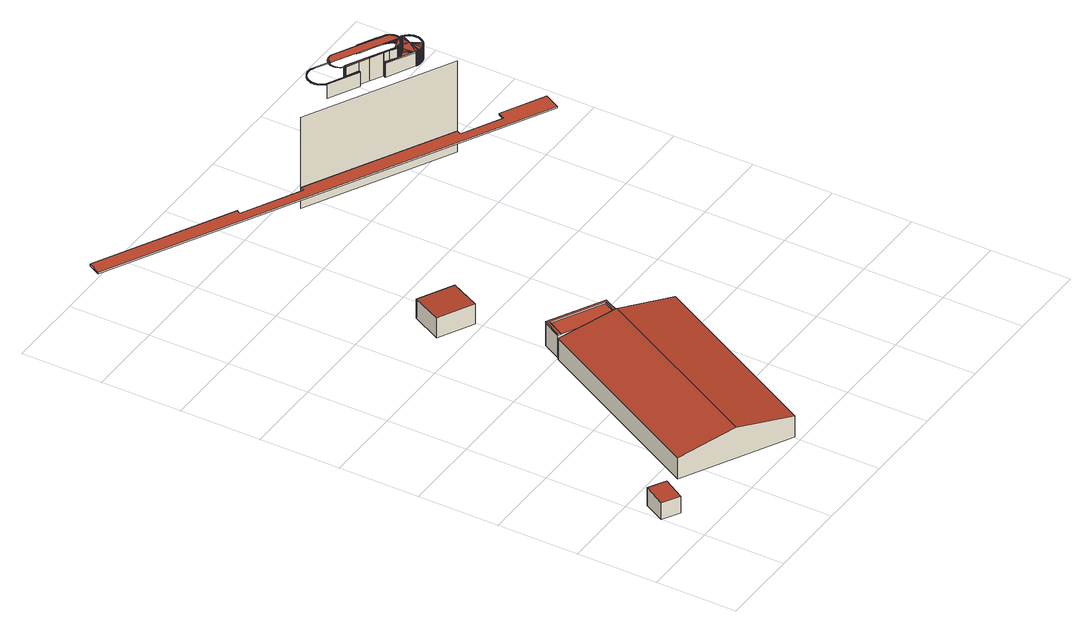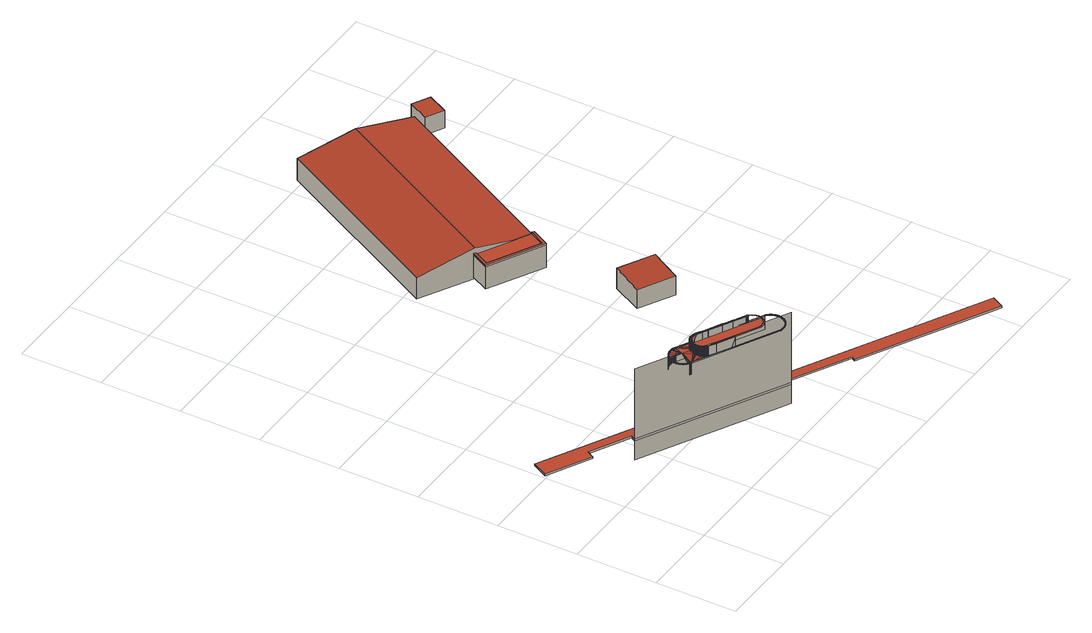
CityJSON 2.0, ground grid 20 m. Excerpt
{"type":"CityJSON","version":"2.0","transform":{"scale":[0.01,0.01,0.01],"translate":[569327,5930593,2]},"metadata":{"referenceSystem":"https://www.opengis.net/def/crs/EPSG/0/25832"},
"CityObjects":{
"building1":{"type":"Building","attributes":{"Grundfläche 2D":"29.226712","Grundhöhe NN":"2.493"},"geometry":[{"type":"Solid","lod":"3","boundaries":[[[[0,1,2,3]],[[4,5,3,2]],[[5,6,0,3]],[[6,7,1,0]],[[7,4,2,1]],[[7,6,5,4]]]],"semantics":{"surfaces":[{"type":"RoofSurface"},{"type":"WallSurface"},{"type":"GroundSurface"}],"values":[[0,1,1,1,1,2]]}}]},
"building2":{"type":"Building","attributes":{"Grundfläche 2D":"1481.189185","Grundhöhe NN":"4.727"},"geometry":[{"type":"Solid","lod":"3","boundaries":[[[[8,9,10,11,12]],[[11,13,14,12]],[[10,9,15,16]],[[13,11,10,16,17]],[[14,13,17,18]],[[19,15,9,8,12,14,18,20]],[[20,18,17,16,15,19]]]],"semantics":{"surfaces":[{"type":"RoofSurface"},{"type":"WallSurface"},{"type":"GroundSurface"}],"values":[[0,0,1,1,1,1,2]]}}]},
"building3":{"type":"Building","attributes":{"Grundfläche 2D":"82.583921","Grundhöhe NN":"5.297"},"geometry":[{"type":"Solid","lod":"3","boundaries":[[[[21,22,23,24]],[[22,21,25,26]],[[23,22,26,27]],[[24,23,27,28]],[[21,24,28,25]],[[26,25,28,27]]]],"semantics":{"surfaces":[{"type":"RoofSurface"},{"type":"WallSurface"},{"type":"GroundSurface"}],"values":[[0,1,1,1,1,2]]}}]},
"building4":{"type":"Building","attributes":{"Grundfläche 2D":"79.456282","Grundhöhe NN":"5.294"},"geometry":[{"type":"Solid","lod":"3","boundaries":[[[[29,30,31,32,33,34,35,36,37]],[[38,39,40,41]],[[42,41,32,31]],[[41,40,33,32]],[[33,40,39,34]],[[39,38,35,34]],[[38,43,44,37,36,35]],[[44,45,29,37]],[[45,46,30,29]],[[46,42,31,30]],[[47,48,44,43,38,41,42,49,50]],[[45,44,48,51]],[[46,45,51,52]],[[42,46,52,49]],[[48,47,50,49,52,51]]]],"semantics":{"surfaces":[{"type":"RoofSurface"},{"type":"WallSurface"},{"type":"GroundSurface"}],"values":[[0,0,1,1,1,1,1,1,1,1,1,1,1,1,2]]}}]},
"building5":{"type":"Building","attributes":{"Grundfläche 2D":"385.355830","Grundhöhe NN":"10.536"},"geometry":[{"type":"Solid","lod":"3","boundaries":[[[[53,54,55,56,57,58,59,60,61,62,63,64]],[[59,58,65,66]],[[60,59,66,67]],[[61,60,67,68]],[[62,61,68,69]],[[63,62,69,70]],[[64,63,70,71]],[[53,64,71,72]],[[54,53,72,73]],[[55,54,73,74]],[[56,55,74,75]],[[57,56,75,76]],[[58,57,76,65]],[[65,76,75,74,73,72,71,70,69,68,67,66]]]],"semantics":{"surfaces":[{"type":"RoofSurface"},{"type":"WallSurface"},{"type":"GroundSurface"}],"values":[[0,1,1,1,1,1,1,1,1,1,1,1,1,2]]}}]},
"building6":{"type":"Building","attributes":{"Grundfläche 2D":"4232.058276","Grundhöhe NN":"5.344"},"children":["building6-1","building6-2"],"geometry":[{"type":"MultiSurface","lod":"3","boundaries":[[[77,78,79,80]],[[81,82,83,84]],[[84,83,85,86]],[[86,85,87,88]],[[89,90,91,88,87,92,93]],[[80,79,94,95]],[[96,90,89,97]],[[96,97,95,94,98,99]],[[100,101,102,103,104,105]],[[106,107,108,109]],[[110,111,112,113,114,115,116,117,118,119,120,121,122,123,124,125,126,127,128,129,130,131,132,133,134,135,136,137,138,139,140,141,142,143,144,145,146,147,148,149,150,151,152,153,154,155,156,157,158,159,160,161,162,163,164,165,166,167,168,169,170,171,172,173,174,175,176,177,178,179,180,181,182,183,184,185,186,187,188,189,190,191,192,193,194,195,196,197,198,199,200,201,202,203,204,205,206,207,208,209,210,211,212,213,214,215,216,217,218,219,220,221,222,223],[224,225,226,227,228,229,230,231,232,233,234,235,236,237,238,239,240,241,242,243,244,245,246,247,248,249,250,251,252,253,254,255,256,257,258,259,260,261,262,263,264,265,266,267,268,269,270,271,272,273,274,275,276,277,278,279,280,281,282,283,284,285,286,287,288,289,290,291,292,293,294,295,296,297,298,299,300,301,302,303,304,305,306,307,308,309,310,311,312,313,314,315,316,317,318,105,104,103,319,320,321,322,323,324,325,326,327,328,329,330,331,332,333,334,335,336,337,338,339,340,341,342]],[[343,344,345,346]],[[347,348,344,343]],[[317,349,350,100,105,318]],[[351,352,353,354,355,356,357,358,359,360,361,362,363,364,365,366,367,368,369,370]],[[315,371,372,349,317,316]],[[373,371,315,314,313]],[[374,373,313,312]],[[346,345,375,376]],[[373,374,377,378,371]],[[353,379,380,354]],[[377,374,312,311]],[[381,377,311,310]],[[382,383,384,385,386,387,388,389,390,391,392,393,394,395,396,397,398,399,400,401,402,403,404,405,406,407]],[[381,408,377]],[[409,381,310,309]],[[409,408,381]],[[408,378,377]],[[410,409,309,308]],[[410,408,409]],[[378,406,371]],[[408,410,308,307]],[[378,408,307,306,305]],[[411,380,379,412,413,414,415,416,417]],[[418,378,305,304]],[[304,303,418]],[[419,418,303,302]],[[262,261,398]],[[420,419,302,301]],[[418,419,421,406,378]],[[420,421,419]],[[422,415,423]],[[421,420,301,300]],[[424,425,426,427,422]],[[423,415,414]],[[424,422,423]],[[428,421,300,299]],[[299,298,428]],[[429,426,425]],[[296,430,431,428,298,297]],[[428,431,406,421]],[[426,429,432,433]],[[376,375,434,435]],[[429,436,432]],[[436,437,432]],[[265,264,263,262,398,397,396,395,394,267,266]],[[438,430,296,295]],[[435,434,439,440]],[[430,406,431]],[[440,439,441,442]],[[443,438,295,294]],[[438,443,444,445,407,406,430]],[[442,441,446,447]],[[444,443,294,293]],[[432,437,448,449,450,451,452,453,454]],[[455,456,450,449,457,458]],[[445,444,293,292]],[[447,446,459,460]],[[268,267,394]],[[461,269,268,394]],[[290,382,407,445,292,291]],[[460,459,462,463]],[[383,382,290,289]],[[461,464,270,269]],[[465,466,467,464,461,394]],[[384,383,289,288]],[[464,467,271,270]],[[463,462,468,469]],[[385,384,288,287]],[[467,466,272,271]],[[470,450,456]],[[465,394,393]],[[287,286,385]],[[466,465,273,272]],[[386,385,286,285]],[[465,393,274,273]],[[387,386,285,284]],[[393,392,275,274]],[[388,387,284,283]],[[469,468,471,472]],[[276,275,392]],[[392,391,277,276]],[[389,388,283,282]],[[450,470,473]],[[391,390,278,277]],[[474,389,282,281]],[[475,390,389]],[[474,475,389]],[[476,477,478]],[[450,473,479]],[[390,475,279,278]],[[480,475,474]],[[480,474,281,280]],[[475,480,280,279]],[[481,482,483,484,485,486,487]],[[488,489,490,491,451,450,492]],[[472,471,493,494]],[[478,495,496,450,479,476]],[[495,478,497]],[[495,497,498]],[[499,500,501,502,481,487,503]],[[504,505,494,493,506,507]],[[499,508,500]],[[496,495,509,510]],[[511,512,513,500,508,514]],[[511,515,516]],[[512,511,516]],[[510,517,496]],[[504,507,518,519]],[[496,517,520,521]],[[521,522,496]],[[522,523,496]],[[523,524,525,496]],[[525,526,496]],[[526,527,496]],[[527,528,496]],[[519,518,529,530]],[[531,532,492]],[[533,534,532]],[[530,529,535,536]],[[537,538,534]],[[539,540,541,542,450,496,528]],[[543,516,515]],[[536,535,544,545]],[[545,544,546,547]],[[543,515,548,549,550,551,552,553,554,555]],[[556,557,558,450,542]],[[547,546,559,560]],[[560,559,561,562]],[[552,538,563,553]],[[562,561,564,565]],[[450,558,566,567]],[[558,568,566]],[[569,570,450]],[[492,450,570,571,531]],[[572,450,567,573]],[[533,532,531]],[[537,534,533]],[[563,538,537]],[[450,574,575,569]],[[570,576,571]],[[569,577,570]],[[578,579,580,581]],[[575,582,569]],[[583,584,579,578]]],"semantics":{"surfaces":[{"type":"WallSurface"},{"type":"RoofSurface"}],"values":[0,0,0,0,0,0,0,0,0,0,1,0,0,0,1,0,0,0,0,1,1,0,0,1,1,0,1,1,0,1,1,0,0,1,0,0,0,0,0,1,1,1,0,1,1,1,0,0,1,0,1,1,0,1,1,0,0,0,1,0,0,1,0,0,1,1,0,0,0,0,0,0,0,0,1,0,0,0,0,0,1,1,0,0,0,0,0,0,0,0,0,0,0,1,0,0,1,1,1,1,0,1,0,0,1,1,0,1,1,1,1,0,1,1,1,1,1,1,0,1,1,1,1,1,1,1,0,1,1,0,1,1,1,0,0,1,1,0,0,1,0,1,1,1,1,1,1,1,1,1,1,1,0,1,0]}}]},
"building6-1":{"type":"BuildingInstallation","parents":["building6"],"geometry":[{"type":"MultiSurface","lod":"3","boundaries":[[[585,586,587,588,589,590,591,592,593,594,595,596,597,598,599,600,601,602,603,604,605,606,607,608,609,610,611,612,613,614,615,616,617,618,619,620,621,622,623,624,625,626,627,628,629,630,631,632,633,634,635,636,637,638,639,640,641,642,643,644,645,646,647,648,649,650,651,652,653,654,655,656,657,658,659,660,661,662,663,664,665,666,667,668,669,670,671,672,673,674,675,676,677,678,679,680,681,682,683,684,685,686,687,688,97,89,93,689,690,691,692,693,694,695,696,697,698,699,700,701,702,703,704,705,706,707,708,709,710,711,712,713,714,715,716,717,718,719,720,721,722,723,724,725,726,727,728,729,730,731,732,733,734,735,736,737,738,739,740,741,742,743,744,745,746,747,748,749,750,751,752,753,754,755,756,757,758,759,760,761,762,763,764,765,766,767,768,769,770,771,772,773,774,775,776,777,778,779,780,781,782,783,784,785,786,787,788,789,790,791,792,793,794,795,796]],[[763,797,798]],[[689,799,800]],[[689,800,801]],[[689,801,802]],[[689,802,803]],[[689,803,804]],[[689,804,805]],[[689,805,806]],[[689,806,807]],[[690,689,807,808]],[[808,809,690]],[[809,810,690]],[[810,811,690]],[[811,812,690]],[[812,813,690]],[[813,814,690]],[[690,814,815,816]],[[816,817,690]],[[817,818,690]],[[691,690,818,819]],[[691,819,820]],[[692,691,820,821]],[[822,823,693,692,821,824]],[[694,693,823,825]],[[694,825,826]],[[827,695,694,826,828]],[[696,695,827,829]],[[696,829,830]],[[697,696,830,831]],[[698,697,831,832]],[[833,699,698,832,834]],[[833,835,699]],[[836,700,699,835,837]],[[838,839,701,700,836,840]],[[841,842,702,701,839,843]],[[844,845,703,702,842,846]],[[847,704,703,845,848]],[[849,705,704,847,850]],[[706,705,849,851,852]],[[707,706,852,853]],[[707,853,854]],[[708,707,854,855]],[[709,708,855,856]],[[709,856,857,710]],[[711,710,857,858]],[[858,859,712,711]],[[713,712,859,860]],[[713,860,861,714]],[[715,714,861,862]],[[716,715,862,863]],[[863,864,716]],[[717,716,864,865]],[[865,866,717]],[[718,717,866,867]],[[719,718,867,868]],[[720,719,868,869,870]],[[870,871,720]],[[720,871,872,721]],[[722,721,872,873]],[[723,722,873,874]],[[724,723,874,875]],[[725,724,875,876,877]],[[726,725,877,878]],[[878,879,726]],[[880,727,726,879,881]],[[882,728,727,880,883]],[[884,729,728,882,885]],[[886,730,729,884,887]],[[888,731,730,886,889]],[[890,732,731,888,891]],[[892,733,732,890,893]],[[894,734,733,892,895]],[[735,734,894,896]],[[736,735,896,897]],[[897,898,736]],[[737,736,898,899]],[[738,737,899,900]],[[739,738,900,901]],[[902,739,901,903]],[[904,739,902,905]],[[739,904,906]],[[739,906,907]],[[908,909,910,740,739,907,911]],[[909,912,913]],[[909,913,914]],[[909,914,915]],[[909,915,910]],[[914,916,915]],[[916,917,915]],[[910,918,919]],[[910,919,920]],[[910,920,740]],[[919,921,920]],[[922,923,741,740,920,924,925]],[[741,923,926]],[[741,926,927]],[[741,927,928]],[[742,741,928,929]],[[927,930,928]],[[742,929,931,932]],[[932,484,482]],[[932,482,516]],[[555,554,553,563,742,932,516,543]],[[484,483,482]],[[482,481,516]],[[481,502,516]],[[502,501,516]],[[501,500,513]],[[501,513,516]],[[513,512,516]],[[563,537,533]],[[563,533,742]],[[742,533,531,571]],[[571,576,742]],[[742,576,570]],[[743,742,570,577]],[[743,577,569]],[[744,743,569,582]],[[744,582,575]],[[745,744,575,574]],[[745,574,933]],[[746,745,933,934]],[[935,936,747,746,934,937]],[[748,747,936,938]],[[939,749,748,938,940]],[[750,749,939,941]],[[751,750,941,942]],[[943,752,751,942,944]],[[945,946,679,678]],[[946,947,680,679]],[[947,948,681,680]],[[948,949,682,681]],[[949,950,683,682]],[[950,951,684,683]],[[951,952,685,684]],[[952,953,686,685]],[[953,77,687,686]],[[77,80,688,687]],[[954,753,752,943,955]],[[956,957,958,754,753,954,959]],[[960,961,962,755,754,958,963]],[[964,756,755,962,965]],[[966,757,756,964,967]],[[758,757,966,968]],[[968,969,758]],[[759,758,969,970]],[[759,970,971]],[[760,759,971,972]],[[760,972,973]],[[761,760,973,974]],[[761,974,975]],[[762,761,975,976]],[[762,976,977]],[[763,762,977,797]],[[764,763,798,978]],[[764,978,979]],[[765,764,979,980]],[[765,980,981]],[[766,765,981,982]],[[983,767,766,982]],[[984,768,767,983,985]],[[986,769,768,984,987]],[[769,986,572]],[[770,769,572,573]],[[567,771,770,573]],[[567,566,772,771]],[[773,772,566,568]],[[773,568,558]],[[774,773,558,557]],[[775,774,557,556]],[[776,775,556,542]],[[777,776,542,541]],[[778,777,541,540]],[[527,526,779,778,540,539,528]],[[780,779,526,525]],[[780,525,524,523]],[[521,520,517,781,780,523,522]],[[509,495,497,783,782,781,517,510]],[[495,498,497]],[[477,784,783,497,478]],[[785,784,477,476]],[[785,476,479,786]],[[787,786,479,473,470]],[[788,787,470,456]],[[789,788,456,455]],[[790,789,455,458]],[[791,790,458,457]],[[792,791,457,449]],[[449,448,792]],[[792,448,437]],[[792,437,436]],[[792,436,429]],[[414,413,792,429,423]],[[379,792,413,412]],[[792,379,352]],[[793,792,352,351]],[[429,425,423]],[[425,424,423]],[[379,353,352]],[[351,370,793]],[[366,365,793,370,369,367]],[[369,368,367]],[[794,793,365,364]],[[347,343,796,795]],[[343,346,585,796]],[[346,376,586,585]],[[376,435,587,586]],[[435,440,588,587]],[[440,442,589,588]],[[442,447,590,589]],[[447,460,591,590]],[[460,463,592,591]],[[463,469,593,592]],[[469,472,594,593]],[[472,494,595,594]],[[494,505,504,597,596,595]],[[504,519,598,597]],[[519,530,599,598]],[[530,536,600,599]],[[536,545,601,600]],[[545,547,602,601]],[[547,560,603,602]],[[560,562,604,603]],[[562,565,605,604]],[[565,988,606,605]],[[988,989,607,606]],[[989,990,608,607]],[[990,991,609,608]],[[991,992,610,609]],[[992,993,611,610]],[[993,994,612,611]],[[994,995,613,612]],[[995,996,614,613]],[[996,997,615,614]],[[997,998,616,615]],[[998,999,617,616]],[[999,1000,618,617]],[[1000,1001,619,618]],[[1001,1002,620,619]],[[1002,1003,621,620]],[[1003,1004,622,621]],[[1004,1005,623,622]],[[1005,1006,624,623]],[[1006,1007,625,624]],[[1007,1008,626,625]],[[1008,1009,627,626]],[[1009,1010,628,627]],[[1010,1011,629,628]],[[1011,1012,630,629]],[[1012,1013,631,630]],[[1013,1014,632,631]],[[1014,1015,633,632]],[[1015,583,634,633]],[[583,578,635,634]],[[578,581,636,635]],[[581,1016,637,636]],[[1016,1017,638,637]],[[1017,1018,639,638]],[[1018,1019,640,639]],[[1019,1020,641,640]],[[1020,1021,642,641]],[[1021,1022,643,642]],[[1022,1023,644,643]],[[1023,1024,645,644]],[[1024,1025,646,645]],[[1025,1026,647,646]],[[1026,1027,648,647]],[[1027,1028,649,648]],[[1028,1029,650,649]],[[1029,1030,651,650]],[[1030,1031,652,651]],[[1031,1032,653,652]],[[1032,1033,654,653]],[[1033,1034,655,654]],[[1034,1035,656,655]],[[1035,1036,657,656]],[[1036,1037,658,657]],[[1037,1038,659,658]],[[1038,1039,660,659]],[[1039,1040,661,660]],[[1040,1041,662,661]],[[1041,1042,663,662]],[[1042,1043,664,663]],[[1043,1044,665,664]],[[1044,1045,666,665]],[[1045,1046,667,666]],[[1046,1047,668,667]],[[1047,1048,669,668]],[[1048,1049,670,669]],[[1049,1050,671,670]],[[1050,1051,672,671]],[[1051,1052,673,672]],[[1052,1053,674,673]],[[1053,1054,675,674]],[[1054,1055,676,675]],[[1055,1056,677,676]],[[1056,945,678,677]],[[80,95,97,688]],[[689,93,92,799]]],"semantics":{"surfaces":[{"type":"RoofSurface"},{"type":"WallSurface"}],"values":[0,1,1,1,1,1,1,1,1,1,1,1,1,1,1,1,1,1,1,1,1,1,1,1,1,1,1,1,1,1,1,1,1,1,1,1,1,1,1,1,1,1,1,1,1,1,1,1,1,1,1,1,1,1,1,1,1,1,1,1,1,1,1,1,1,1,1,1,1,1,1,1,1,1,1,1,1,1,1,1,1,1,1,1,1,1,1,1,1,1,1,1,1,1,1,1,1,1,1,1,1,1,1,1,1,1,1,1,1,1,1,1,1,1,1,1,1,1,1,1,1,1,1,1,1,1,1,1,1,1,1,1,1,1,1,1,1,1,1,1,1,1,1,1,1,1,1,1,1,1,1,1,1,1,1,1,1,1,1,1,1,1,1,1,1,1,1,1,1,1,1,1,1,1,1,1,1,1,1,1,1,1,1,1,1,1,1,1,1,1,1,1,1,1,1,1,1,1,1,1,1,1,1,1,1,1,1,1,1,1,1,1,1,1,1,1,1,1,1,1,1,1,1,1,1,1,1,1,1,1,1,1,1,1,1,1,1,1,1,1,1,1,1,1,1,1,1,1,1,1,1,1,1,1,1,1,1,1,1,1,1,1,1,1,1,1,1,1,1,1,1,1,1,1,1,1,1,1,1,1,1,1,1,1,1,1,1,1,1,1,1,1,1,1,1,1,1,1,1,1]}}]},
"building6-2":{"type":"BuildingInstallation","parents":["building6"],"geometry":[{"type":"MultiSurface","lod":"3","boundaries":[[[1057,1058,1059,1060,1061,1062,1063,1064,1065,1066,1067,1068,1069,1070,1071,1072,1073,1074,1075,1076,1077,1078,1079,1080,1081,1082,1083,1084,1085,1086,1087,1088,1089,1090,1091,1092,1093,1094,1095,1096,1097,1098,1099,1100,1101,1102,1103,1104,1105,1106,1107,1108,1109,1110,1111,1112,1113,1114,1115,1116,1117,1118,1119,1120,1121,1122,1123,1124,1125,1126,1127,1128,1129,1130,1131,1132,1133,1134,1135,1136,1137,1138,1139,1140,1141,1142,1143,1144,1145,1146,1147,1148,1149,1150,1151,1152,1153,1154,1155,1156,1157,1158,1159,1160]],[[1106,99,98,1161,1107]],[[795,1108,1107,1161,348,347]],[[363,1109,1108,795,794,364]],[[360,359,358,357,1114,1113,1112,1111,1110,1109,363,362,361]],[[1114,357,356,1115]],[[1115,356,355,1116]],[[1116,355,354,1117]],[[1117,354,380,1118]],[[1118,380,411,1119]],[[1119,411,417,1120]],[[1120,417,416,1121]],[[1121,416,415,1122]],[[1122,415,422,1123]],[[1123,422,427,1124]],[[1124,427,426,1125]],[[1125,426,433,1126]],[[1128,1127,1126,433,432,454]],[[1128,454,453,1129]],[[1129,453,452,1130]],[[1130,452,451,1131]],[[1131,451,491,1132]],[[1132,491,490,1133]],[[1133,490,489,1134]],[[1134,489,488,1135]],[[1135,488,492,1136]],[[1136,492,532,1137]],[[1137,532,534,1138]],[[1138,534,538,1139]],[[1139,538,552,1140]],[[1140,552,551,1141]],[[1141,551,550,1142]],[[1142,550,549,1143]],[[1143,549,548,1144]],[[1144,548,515,1145]],[[1145,515,511,1146]],[[1146,511,514,1147]],[[1147,514,508,1148]],[[1148,508,499,1149]],[[1149,499,503,1150]],[[1150,503,487,1151]],[[1151,487,486,1152]],[[1152,486,485,1153]],[[1162,1163,1164,1157,1156,1155,1154,1153,485,1165,1166]],[[1158,1157,1164,1167,1168]],[[1169,1170,1168]],[[1167,1169,1168]],[[1160,1159,186,185]],[[1160,185,184]],[[182,181,1059,1058,1057,1160,184,183]],[[1059,181,180]],[[1060,1059,180,179]],[[1061,1060,179,178]],[[1062,1061,178,177]],[[1063,1062,177,176]],[[1064,1063,176,175]],[[1065,1064,175,174]],[[1066,1065,174,173]],[[1067,1066,173,172]],[[1068,1067,172,171]],[[1069,1068,171,170]],[[1070,1069,170,169]],[[1071,1070,169,168]],[[1072,1071,168,167]],[[1073,1072,167,166]],[[1074,1073,166,165]],[[1075,1074,165,164]],[[1076,1075,164,163]],[[1077,1076,163,162]],[[1078,1077,162,161]],[[161,160,1078]],[[1079,1078,160,159]],[[159,158,1079]],[[1080,1079,158,157]],[[1081,1080,157,156]],[[1082,1081,156,155]],[[1083,1082,155,154]],[[1084,1083,154,153]],[[1085,1084,153,152]],[[1086,1085,152,151]],[[1087,1086,151,150]],[[1088,1087,150,149]],[[1089,1088,149,148]],[[1090,1089,148,147]],[[1091,1090,147,146]],[[1092,1091,146,145]],[[1093,1092,145,144]],[[1094,1093,144,143]],[[1095,1094,143,142]],[[1096,1095,142,141]],[[1097,1096,141,140]],[[1098,1097,140,139]],[[1099,1098,139,138]],[[136,135,134,133,132,1103,1102,1101,1100,1099,138,137]],[[1103,132,1104]],[[132,131,1104]],[[1105,1104,131,130]]],"semantics":{"surfaces":[{"type":"RoofSurface"},{"type":"WallSurface"}],"values":[0,1,1,1,1,1,1,1,1,1,1,1,1,1,1,1,1,1,1,1,1,1,1,1,1,1,1,1,1,1,1,1,1,1,1,1,1,1,1,1,1,1,1,1,1,1,1,1,1,1,1,1,1,1,1,1,1,1,1,1,1,1,1,1,1,1,1,1,1,1,1,1,1,1,1,1,1,1,1,1,1,1,1,1,1,1,1,1,1,1,1,1,1,1,1,1,1]}}]}
},
"vertices":[
[725,1379,524],[298,1612,524],[10,1086,496],[437,852,496],[10,1086,49],[437,852,49],[725,1379,49],[298,1612,49],
[4846,5133,1086],[3553,5821,844],[1193,1390,844],[2497,695,1088],[4857,5127,1088],[3796,3,844],[6157,4435,844],[3553,5821,273],[1193,1390,273],[3796,3,273],[6157,4435,273],[4846,5133,273],[4857,5127,273],
[3661,7977,877],[4058,8730,836],[3199,9182,836],[2803,8429,877],[3661,7977,330],[4058,8730,330],[3199,9182,330],[2803,8429,330],
[5141,5564,969],[3791,6283,969],[3547,5825,969],[3602,5795,969],[3816,6197,969],[5060,5534,969],[4846,5133,969],[4857,5127,969],[4897,5105,969],[4846,5133,928],[5060,5534,928],[3816,6197,928],[3602,5795,928],[3547,5825,928],[4857,5127,928],[4897,5105,928],[5141,5564,928],[3791,6283,928],[4857,5127,329],[4897,5105,329],[3547,5825,329],[4846,5133,329],[5141,5564,329],[3791,6283,329],
[8772,11510,904],[5282,13347,904],[5232,13251,904],[3807,14001,904],[3858,14097,904],[571,15827,904],[407,15517,904],[10651,10125,904],[10852,10506,904],[9787,11067,904],[9694,10889,904],[8716,11404,904],[571,15827,854],[407,15517,854],[10651,10125,854],[10852,10506,854],[9787,11067,854],[9694,10889,854],[8716,11404,854],[8772,11510,854],[5282,13347,854],[5232,13251,854],[3807,14001,854],[3858,14097,854],
[6133,13201,3193],[6133,13201,2824],[6872,12812,2824],[6872,12812,3193],[6563,13042,3430],[6563,13042,3203],[6576,13032,3202],[6576,13032,3430],[6589,13024,3202],[6589,13024,3430],[6603,13016,3202],[6603,13016,3430],[6898,12861,3214],[6898,12861,3430],[6886,12867,3430],[6886,12867,3202],[6886,12867,3214],[6898,12860,2830],[6898,12860,3202],[6898,12860,3430],[6898,12860,3214],[7135,12736,2830],[7135,12736,3430],[7598,12545,3446],[6666,13036,3446],[6613,13063,3446],[6613,13063,3430],[6666,13036,3430],[7598,12545,3430],[5282,13347,2796],[5282,13347,335],[8772,11510,335],[8772,11510,2796],[6483,13257,3430],[6484,13240,3430],[6484,13222,3430],[6486,13207,3430],[6491,13191,3430],[6497,13175,3430],[6503,13158,3430],[6510,13142,3430],[6518,13126,3430],[6526,13111,3430],[6526,13110,3430],[6533,13096,3430],[6542,13085,3430],[6552,13074,3430],[6562,13063,3430],[6573,13054,3430],[6585,13045,3430],[6597,13037,3430],[6623,13022,3430],[6627,13020,3430],[7142,12749,3430],[7583,12517,3430],[7584,12517,3430],[7613,12500,3430],[7643,12484,3430],[7672,12467,3430],[7673,12467,3430],[7702,12450,3430],[7731,12433,3430],[7758,12419,3430],[7784,12408,3430],[7812,12401,3430],[7840,12397,3430],[7868,12395,3430],[7895,12397,3430],[7914,12401,3430],[7934,12407,3430],[7954,12413,3430],[7973,12420,3430],[7991,12428,3430],[8011,12439,3430],[8030,12453,3430],[8048,12468,3430],[8065,12485,3430],[8080,12503,3430],[8093,12521,3430],[8101,12537,3430],[8109,12555,3430],[8115,12572,3430],[8116,12573,3430],[8121,12590,3430],[8121,12591,3430],[8125,12608,3430],[8127,12626,3430],[8128,12645,3430],[8128,12664,3430],[8128,12683,3430],[8126,12702,3430],[8122,12720,3430],[8116,12740,3430],[8108,12760,3430],[8099,12779,3430],[8089,12798,3430],[8078,12816,3430],[8067,12829,3430],[8056,12842,3430],[8044,12854,3430],[8031,12865,3430],[8017,12875,3430],[7995,12888,3430],[7962,12907,3430],[7961,12907,3430],[7928,12926,3430],[7861,12963,3430],[7828,12981,3430],[7827,12981,3430],[7402,13205,3430],[6855,13493,3430],[6854,13493,3430],[6829,13504,3430],[6828,13504,3430],[6815,13509,3430],[6801,13512,3430],[6786,13515,3430],[6772,13517,3430],[6757,13517,3430],[6742,13517,3430],[6724,13517,3430],[6723,13517,3430],[6706,13515,3430],[6687,13511,3430],[6670,13507,3430],[6652,13500,3430],[6635,13493,3430],[6619,13484,3430],[6607,13477,3430],[6606,13477,3430],[6595,13470,3430],[6583,13461,3430],[6572,13452,3430],[6561,13443,3430],[6551,13433,3430],[6542,13422,3430],[6532,13410,3430],[6523,13397,3430],[6515,13383,3430],[6507,13369,3430],[6500,13355,3430],[6494,13340,3430],[6490,13326,3430],[6487,13311,3430],[6487,13310,3430],[6485,13292,3430],[6484,13275,3430],[6516,13289,3430],[6518,13306,3430],[6520,13318,3430],[6524,13329,3430],[6529,13342,3430],[6529,13343,3430],[6535,13355,3430],[6542,13368,3430],[6549,13380,3430],[6550,13380,3430],[6557,13391,3430],[6558,13392,3430],[6566,13402,3430],[6566,13403,3430],[6574,13411,3430],[6583,13420,3430],[6592,13428,3430],[6602,13436,3430],[6612,13444,3430],[6623,13451,3430],[6634,13457,3430],[6635,13457,3430],[6649,13465,3430],[6664,13471,3430],[6664,13472,3430],[6679,13477,3430],[6694,13481,3430],[6710,13484,3430],[6726,13485,3430],[6743,13486,3430],[6757,13486,3430],[6769,13486,3430],[6781,13484,3430],[6794,13482,3430],[6806,13479,3430],[6818,13475,3430],[6841,13465,3430],[7812,12954,3430],[7813,12953,3430],[7879,12917,3430],[7910,12900,3430],[7913,12898,3430],[7946,12879,3430],[7979,12861,3430],[7980,12861,3430],[8000,12849,3430],[8011,12840,3430],[8023,12831,3430],[8033,12820,3430],[8043,12809,3430],[8052,12798,3430],[8062,12782,3430],[8062,12781,3430],[8071,12765,3430],[8080,12747,3430],[8087,12729,3430],[8092,12712,3430],[8095,12697,3430],[8096,12681,3430],[8097,12664,3430],[8097,12646,3430],[8096,12629,3430],[8094,12614,3430],[8094,12613,3430],[8091,12598,3430],[8086,12582,3430],[8080,12566,3430],[8077,12560,3430],[8073,12551,3430],[8066,12537,3430],[8055,12522,3430],[8042,12506,3430],[8027,12491,3430],[8021,12486,3430],[8011,12477,3430],[8010,12477,3430],[7994,12466,3430],[7978,12456,3430],[7961,12449,3430],[7943,12443,3430],[7943,12442,3430],[7925,12437,3430],[7907,12432,3430],[7906,12432,3430],[7890,12428,3430],[7868,12427,3430],[7843,12428,3430],[7818,12432,3430],[7794,12438,3430],[7771,12447,3430],[7747,12461,3430],[7744,12462,3430],[7718,12477,3430],[7658,12511,3430],[7629,12528,3430],[6603,13070,3430],[6603,13071,3430],[6593,13078,3430],[6583,13086,3430],[6574,13095,3430],[6574,13096,3430],[6566,13105,3430],[6560,13113,3430],[6559,13113,3430],[6553,13125,3430],[6546,13140,3430],[6539,13155,3430],[6532,13170,3430],[6532,13171,3430],[6526,13186,3430],[6521,13201,3430],[6517,13213,3430],[6516,13225,3430],[6515,13240,3430],[6515,13241,3430],[6515,13257,3430],[6515,13258,3430],[6515,13273,3430],[6515,13274,3430],[7428,12519,3193],[7428,12519,2824],[7429,12519,2824],[7429,12519,3193],[7455,12568,3204],[7455,12568,2830],[7658,12511,3446],[7629,12528,3446],[7742,12370,3191],[7792,12343,3190],[7795,12341,3190],[7838,12381,3201],[7808,12386,3199],[7779,12394,3198],[7752,12405,3198],[7724,12420,3199],[7694,12437,3199],[7665,12454,3200],[7635,12471,3201],[7606,12487,3201],[7576,12504,3202],[7467,12561,3203],[7447,12525,3195],[7530,12481,3194],[7609,12439,3193],[7617,12435,3192],[7625,12431,3192],[7727,12377,3191],[7747,12461,3446],[7718,12477,3446],[7771,12447,3446],[7794,12438,3446],[8116,12157,2824],[8116,12157,3182],[7818,12432,3446],[7925,12437,3446],[7797,12340,3190],[7868,12380,3203],[7843,12428,3446],[8080,12566,3455],[8086,12582,3454],[8091,12598,3453],[8094,12614,3453],[8096,12629,3452],[8097,12646,3451],[8097,12664,3451],[8096,12681,3450],[8080,12747,3448],[8071,12765,3447],[8062,12782,3447],[8052,12798,3447],[7979,12861,3446],[7946,12879,3446],[7913,12898,3446],[7879,12917,3446],[7812,12954,3446],[6841,13465,3446],[6818,13475,3446],[6757,13486,3446],[6743,13486,3447],[6679,13477,3448],[6634,13457,3450],[6549,13364,3455],[8072,12562,3455],[8077,12560,3455],[7907,12432,3446],[7868,12427,3446],[7890,12428,3446],[7897,12382,3206],[8085,12189,3185],[8091,12186,3185],[8096,12183,3185],[7959,12399,3214],[7938,12392,3211],[7918,12387,3208],[7943,12443,3447],[7961,12449,3447],[7978,12456,3448],[7994,12466,3448],[7979,12406,3217],[8100,12181,3185],[8104,12179,3185],[8106,12178,3185],[8019,12426,3224],[7998,12414,3220],[8011,12477,3449],[8109,12176,3185],[8027,12491,3450],[8021,12486,3450],[8049,12449,3231],[8039,12440,3228],[8133,12148,2824],[8133,12148,3182],[8111,12175,3185],[8112,12175,3185],[8042,12506,3451],[8151,12139,2824],[8151,12139,3182],[8169,12131,2824],[8169,12131,3182],[8055,12522,3452],[8066,12537,3453],[8073,12551,3454],[8188,12125,2825],[8188,12125,3182],[8122,12169,3185],[8123,12169,3185],[8287,12417,3247],[8106,12513,3247],[8093,12494,3243],[8077,12474,3238],[8059,12457,3233],[8174,12144,3185],[8192,12138,3185],[8139,12160,3185],[8156,12151,3184],[8206,12120,2825],[8206,12120,3183],[8000,12849,3446],[8226,12116,2826],[8226,12116,3184],[8011,12840,3446],[8043,12809,3446],[8033,12820,3446],[8023,12831,3446],[8247,12112,2827],[8247,12112,3185],[8210,12133,3185],[8269,12110,2828],[8269,12110,3186],[8228,12129,3186],[8095,12697,3449],[8087,12729,3448],[8249,12125,3187],[8270,12123,3189],[8273,12123,3189],[8230,12129,3186],[8092,12712,3449],[8080,12897,3193],[8045,12916,3193],[8041,12918,3193],[8033,12922,3193],[8002,12901,3193],[8026,12888,3193],[8040,12877,3194],[8136,12586,3233],[8130,12567,3236],[8123,12549,3240],[8115,12531,3244],[8140,12606,3229],[8292,12110,2829],[8292,12110,3188],[8294,12124,3191],[8332,12133,3196],[8291,12123,3190],[8292,12123,3190],[8067,12853,3195],[8091,12891,3193],[8088,12893,3193],[8084,12895,3193],[8054,12865,3194],[8314,12112,3190],[8309,12111,3190],[8309,12111,2830],[8314,12112,2830],[8079,12839,3197],[8300,12124,3191],[8310,12125,3192],[8102,12806,3200],[8096,12889,3194],[8094,12890,3194],[8090,12824,3198],[8113,12786,3202],[8097,12888,3194],[8312,12125,3193],[8336,12116,2831],[8336,12116,3193],[8321,12127,3194],[8327,12128,3194],[8328,12128,3194],[8333,12129,3195],[8338,12130,3195],[8344,12132,3195],[8350,12134,3195],[8354,12135,3195],[8359,12136,3195],[8357,12121,2833],[8357,12121,3193],[8409,12724,3195],[8142,12625,3226],[8407,12725,3195],[8144,12645,3223],[8377,12128,2835],[8377,12128,3193],[8406,12726,3194],[8144,12664,3220],[8373,12141,3195],[8374,12141,3195],[8392,12147,3195],[8410,12155,3195],[8382,12738,3194],[8397,12134,2836],[8397,12134,3193],[8416,12142,2838],[8416,12142,3193],[8122,12766,3205],[8131,12745,3208],[8137,12724,3210],[8141,12704,3213],[8143,12684,3216],[8401,12728,3194],[8394,12732,3194],[8389,12735,3194],[8428,12163,3195],[8445,12173,3195],[8461,12183,3195],[8434,12151,2840],[8434,12151,3193],[8452,12161,2842],[8452,12161,3193],[8404,12727,3194],[8470,12172,2844],[8470,12172,3193],[8476,12195,3195],[8490,12208,3195],[8462,12183,3195],[8440,12707,3195],[8420,12718,3195],[8410,12724,3195],[8516,12235,3195],[8504,12221,3195],[8476,12681,3195],[8459,12694,3195],[8419,12719,3195],[8439,12707,3195],[8446,12719,3193],[8446,12719,2894],[8426,12730,2894],[8426,12730,3193],[8458,12695,3195],[8466,12706,3193],[8466,12706,2894],
[7429,12519,3214],[8116,12157,3214],[8133,12148,3214],[8151,12139,3214],[8169,12131,3214],[8188,12125,3214],[8206,12120,3214],[8226,12116,3214],[8247,12112,3214],[8269,12110,3214],[8292,12110,3214],[8309,12111,3214],[8314,12112,3214],[8336,12116,3214],[8357,12121,3214],[8377,12128,3214],[8397,12134,3214],[8416,12142,3214],[8434,12151,3214],[8452,12161,3214],[8470,12172,3214],[8485,12185,3214],[8500,12198,3214],[8514,12212,3214],[8527,12227,3214],[8540,12242,3214],[8552,12257,3214],[8563,12275,3214],[8573,12293,3214],[8582,12312,3214],[8590,12332,3214],[8596,12353,3214],[8602,12373,3214],[8606,12394,3214],[8607,12416,3214],[8608,12438,3214],[8607,12460,3214],[8605,12481,3214],[8601,12503,3214],[8596,12524,3214],[8590,12545,3214],[8582,12566,3214],[8572,12586,3214],[8561,12606,3214],[8548,12624,3214],[8535,12642,3214],[8519,12659,3214],[8503,12676,3214],[8485,12691,3214],[8466,12706,3214],[8446,12719,3214],[8426,12730,3214],[7428,13256,3214],[6443,13774,3214],[6425,13781,3214],[6405,13787,3214],[6386,13791,3214],[6366,13793,3214],[6346,13794,3214],[6326,13794,3214],[6307,13793,3214],[6288,13791,3214],[6269,13788,3214],[6250,13784,3214],[6231,13779,3214],[6213,13773,3214],[6197,13766,3214],[6181,13758,3214],[6165,13749,3214],[6149,13740,3214],[6134,13730,3214],[6120,13720,3214],[6106,13708,3214],[6094,13695,3214],[6082,13682,3214],[6071,13668,3214],[6060,13653,3214],[6051,13638,3214],[6042,13622,3214],[6033,13606,3214],[6026,13589,3214],[6019,13572,3214],[6014,13554,3214],[6009,13536,3214],[6006,13518,3214],[6003,13499,3214],[6002,13479,3214],[6001,13460,3214],[6002,13441,3214],[6004,13421,3214],[6008,13401,3214],[6013,13379,3214],[6020,13358,3214],[6028,13336,3214],[6038,13316,3214],[6049,13296,3214],[6061,13278,3214],[6071,13263,3214],[6081,13249,3214],[6093,13236,3214],[6106,13223,3214],[6119,13212,3214],[6133,13201,3214],[6872,12812,3214],[6867,12830,3214],[6140,13212,3214],[6128,13222,3214],[6115,13233,3214],[6103,13245,3214],[6092,13258,3214],[6082,13271,3214],[6072,13285,3214],[6060,13303,3214],[6050,13322,3214],[6040,13342,3214],[6032,13362,3214],[6026,13383,3214],[6021,13404,3214],[6018,13423,3214],[6016,13442,3214],[6015,13460,3214],[6015,13479,3214],[6017,13497,3214],[6019,13516,3214],[6023,13533,3214],[6027,13551,3214],[6032,13567,3214],[6039,13584,3214],[6046,13600,3214],[6054,13616,3214],[6062,13631,3214],[6072,13646,3214],[6082,13660,3214],[6092,13673,3214],[6104,13686,3214],[6116,13698,3214],[6128,13709,3214],[6142,13719,3214],[6157,13729,3214],[6171,13738,3214],[6187,13746,3214],[6202,13754,3214],[6218,13760,3214],[6235,13766,3214],[6253,13771,3214],[6271,13775,3214],[6290,13778,3214],[6308,13780,3214],[6327,13780,3214],[6346,13781,3214],[6365,13780,3214],[6384,13777,3214],[6402,13773,3214],[6420,13768,3214],[6438,13762,3214],[7422,13244,3214],[7448,13230,3214],[8419,12719,3214],[8439,12707,3214],[8458,12695,3214],[8476,12681,3214],[8493,12666,3214],[8509,12650,3214],[8524,12633,3214],[8538,12616,3214],[8549,12598,3214],[8560,12580,3214],[8569,12561,3214],[8577,12541,3214],[8583,12520,3214],[8588,12500,3214],[8592,12479,3214],[8594,12459,3214],[8595,12438,3214],[8594,12417,3214],[8592,12396,3214],[8588,12376,3214],[8583,12357,3214],[8577,12337,3214],[8569,12318,3214],[8561,12299,3214],[8551,12281,3214],[8541,12265,3214],[8529,12250,3214],[8517,12236,3214],[8504,12221,3214],[8490,12208,3214],[8476,12195,3214],[8462,12183,3214],[8445,12173,3214],[8428,12163,3214],[8410,12155,3214],[8392,12147,3214],[8373,12141,3214],[8354,12135,3214],[8333,12129,3214],[8312,12125,3214],[8300,12124,3214],[8291,12123,3214],[8270,12123,3214],[8249,12125,3214],[8228,12129,3214],[8210,12133,3214],[8192,12138,3214],[8174,12144,3214],[8156,12151,3214],[8139,12160,3214],[8122,12169,3214],[7447,12525,3214],[7467,12561,3214],[7455,12568,3214],[7428,12519,3214],[8577,12337,3195],[8577,12336,3195],[6867,12830,3195],[6573,12985,3195],[6566,12988,3195],[6563,12990,3195],[6518,13014,3195],[6513,13017,3195],[6509,13018,3195],[6508,13019,3195],[6507,13019,3195],[6177,13193,3195],[6172,13196,3195],[6168,13198,3195],[6165,13200,3195],[6162,13201,3195],[6159,13203,3195],[6157,13204,3195],[6155,13205,3195],[6154,13206,3195],[6141,13212,3195],[6140,13212,3195],[6128,13222,3195],[6127,13223,3195],[6115,13233,3195],[6103,13245,3195],[6103,13246,3195],[6115,13234,3195],[6092,13258,3195],[6091,13259,3195],[6081,13272,3195],[6082,13271,3195],[6072,13285,3195],[6071,13286,3195],[6060,13303,3194],[6050,13322,3194],[6041,13340,3194],[6049,13324,3194],[6040,13342,3194],[6032,13362,3195],[6035,13355,3195],[6028,13375,3195],[6026,13383,3195],[6031,13366,3195],[6022,13399,3195],[6021,13404,3195],[6024,13391,3195],[6018,13420,3195],[6018,13423,3194],[6020,13408,3195],[6016,13442,3194],[6016,13435,3194],[6015,13459,3194],[6015,13453,3194],[6015,13460,3194],[6015,13479,3194],[6017,13497,3195],[6017,13498,3195],[6019,13516,3195],[6023,13533,3195],[6027,13551,3195],[6032,13567,3195],[6039,13584,3195],[6046,13600,3195],[6054,13616,3195],[6062,13631,3195],[6071,13645,3195],[6072,13646,3195],[6081,13659,3195],[6082,13660,3195],[6092,13673,3195],[6103,13686,3195],[6104,13686,3195],[6115,13698,3195],[6116,13698,3195],[6128,13709,3195],[6142,13719,3195],[6156,13729,3195],[6171,13737,3195],[6171,13738,3195],[6187,13746,3194],[6190,13747,3194],[6202,13754,3194],[6218,13760,3195],[6214,13759,3195],[6235,13766,3195],[6225,13763,3195],[6253,13771,3195],[6244,13769,3195],[6271,13775,3195],[6262,13773,3195],[6290,13778,3195],[6282,13777,3195],[6308,13780,3194],[6294,13778,3195],[6327,13780,3194],[6324,13780,3194],[6346,13781,3194],[6345,13781,3194],[6365,13780,3194],[6383,13777,3195],[6384,13777,3195],[6402,13773,3195],[6420,13768,3195],[6438,13762,3195],[6452,13754,3195],[6451,13755,3195],[6455,13753,3195],[6453,13754,3195],[6457,13751,3194],[6464,13748,3194],[6474,13743,3194],[6776,13584,3194],[6833,13554,3193],[6468,13746,3194],[6777,13583,3194],[6778,13583,3194],[6782,13580,3194],[6793,13575,3193],[6785,13579,3193],[6789,13577,3193],[6836,13552,3193],[6841,13550,3193],[6849,13545,3193],[6846,13546,3193],[7735,13079,3193],[7848,13020,3192],[7422,13244,3193],[7448,13230,3193],[7858,13014,3193],[7905,12990,3193],[7926,12978,3193],[7973,12954,3193],[7915,12984,3193],[7983,12948,3193],[7993,12943,3193],[8477,12680,3195],[8493,12666,3195],[8509,12650,3195],[8510,12649,3195],[8494,12665,3195],[8524,12633,3195],[8538,12616,3195],[8525,12632,3195],[8549,12598,3194],[8560,12580,3194],[8569,12561,3194],[8566,12567,3194],[6028,13336,3193],[6038,13316,3193],[6049,13296,3193],[6061,13278,3193],[6071,13263,3193],[6081,13249,3193],[6093,13236,3193],[6106,13223,3193],[6119,13212,3193],[8577,12541,3194],[8575,12546,3194],[8581,12527,3195],[8582,12523,3195],[8583,12520,3195],[8579,12533,3195],[8585,12514,3195],[8586,12508,3195],[8588,12500,3194],[8584,12517,3195],[8592,12479,3194],[8588,12497,3194],[8594,12459,3194],[8592,12478,3194],[8595,12439,3194],[8595,12438,3194],[8594,12417,3195],[8594,12416,3195],[8592,12396,3195],[8592,12395,3195],[8588,12376,3195],[8588,12375,3195],[8583,12357,3195],[8583,12355,3195],[8569,12318,3195],[8569,12317,3195],[8561,12299,3195],[8560,12299,3195],[8551,12281,3195],[8541,12265,3195],[8529,12250,3195],[8540,12264,3195],[8517,12236,3195],[8528,12250,3195],[8485,12185,3193],[8500,12198,3193],[8514,12212,3193],[8527,12227,3193],[8540,12242,3193],[8552,12257,3193],[8563,12275,3193],[8573,12293,3193],[8582,12312,3193],[8590,12332,3193],[8596,12353,3193],[8602,12373,3193],[8606,12394,3193],[8607,12416,3193],[8608,12438,3193],[8607,12460,3193],[8605,12481,3193],[8601,12503,3193],[8596,12524,3193],[8590,12545,3193],[8582,12566,3193],[8572,12586,3193],[8561,12606,3193],[8548,12624,3193],[8535,12642,3193],[8519,12659,3193],[8503,12676,3193],[8485,12691,3193],[7428,13256,3193],[6443,13774,3193],[6425,13781,3193],[6405,13787,3193],[6386,13791,3193],[6366,13793,3193],[6346,13794,3193],[6326,13794,3193],[6307,13793,3193],[6288,13791,3193],[6269,13788,3193],[6250,13784,3193],[6231,13779,3193],[6213,13773,3193],[6197,13766,3193],[6181,13758,3193],[6165,13749,3193],[6149,13740,3193],[6134,13730,3193],[6120,13720,3193],[6106,13708,3193],[6094,13695,3193],[6082,13682,3193],[6071,13668,3193],[6060,13653,3193],[6051,13638,3193],[6042,13622,3193],[6033,13606,3193],[6026,13589,3193],[6019,13572,3193],[6014,13554,3193],[6009,13536,3193],[6006,13518,3193],[6003,13499,3193],[6002,13479,3193],[6001,13460,3193],[6002,13441,3193],[6004,13421,3193],[6008,13401,3193],[6013,13379,3193],[6020,13358,3193],
[7861,12963,3439],[7928,12926,3439],[7961,12907,3439],[7995,12888,3439],[8017,12875,3439],[8031,12865,3439],[8044,12854,3439],[8056,12842,3439],[8067,12829,3439],[8078,12816,3439],[8089,12798,3439],[8099,12779,3439],[8108,12760,3439],[8116,12740,3439],[8122,12720,3439],[8126,12702,3439],[8128,12683,3439],[8128,12664,3439],[8128,12645,3439],[8127,12626,3439],[8125,12608,3439],[8121,12590,3439],[8115,12572,3439],[8109,12555,3439],[8101,12537,3439],[8093,12521,3439],[8080,12503,3439],[8065,12485,3439],[8048,12468,3439],[8030,12453,3439],[8011,12439,3439],[7991,12428,3439],[7973,12420,3439],[7954,12413,3439],[7934,12407,3439],[7914,12401,3439],[7895,12397,3439],[7868,12395,3439],[7840,12397,3439],[7812,12401,3439],[7784,12408,3439],[7758,12419,3439],[7731,12433,3439],[7702,12450,3439],[7672,12467,3439],[7643,12484,3439],[7613,12500,3439],[7583,12517,3439],[7142,12749,3439],[7135,12736,3439],[7454,12568,3439],[7455,12568,3439],[7576,12504,3439],[7606,12487,3439],[7635,12471,3439],[7694,12437,3439],[7724,12420,3439],[7752,12405,3439],[7779,12394,3439],[7808,12386,3439],[7838,12381,3439],[7868,12380,3439],[7897,12382,3439],[7918,12387,3439],[7938,12392,3439],[7959,12399,3439],[7979,12406,3439],[7998,12414,3439],[8019,12426,3439],[8039,12440,3439],[8049,12449,3439],[8059,12457,3439],[8077,12474,3439],[8093,12494,3439],[8106,12513,3439],[8115,12531,3439],[8123,12549,3439],[8130,12567,3439],[8136,12586,3439],[8140,12606,3439],[8142,12625,3439],[8144,12645,3439],[8144,12664,3439],[8143,12684,3439],[8141,12704,3439],[8137,12724,3439],[8131,12745,3439],[8122,12766,3439],[8113,12786,3439],[8102,12806,3439],[8090,12824,3439],[8079,12839,3439],[8067,12853,3439],[8054,12865,3439],[8040,12877,3439],[8026,12888,3439],[8002,12901,3439],[7969,12920,3439],[7902,12958,3439],[7868,12976,3439],[7835,12995,3439],[7409,13219,3439],[7402,13205,3439],[7827,12981,3439],[7454,12568,2830],[7902,12958,3193],[7868,12976,3192],[7835,12995,3192],[7969,12920,3193],[7935,12939,3193],[7489,13176,3193],[7409,13219,3430],[7489,13177,3193],[7409,13219,3193]
]}
